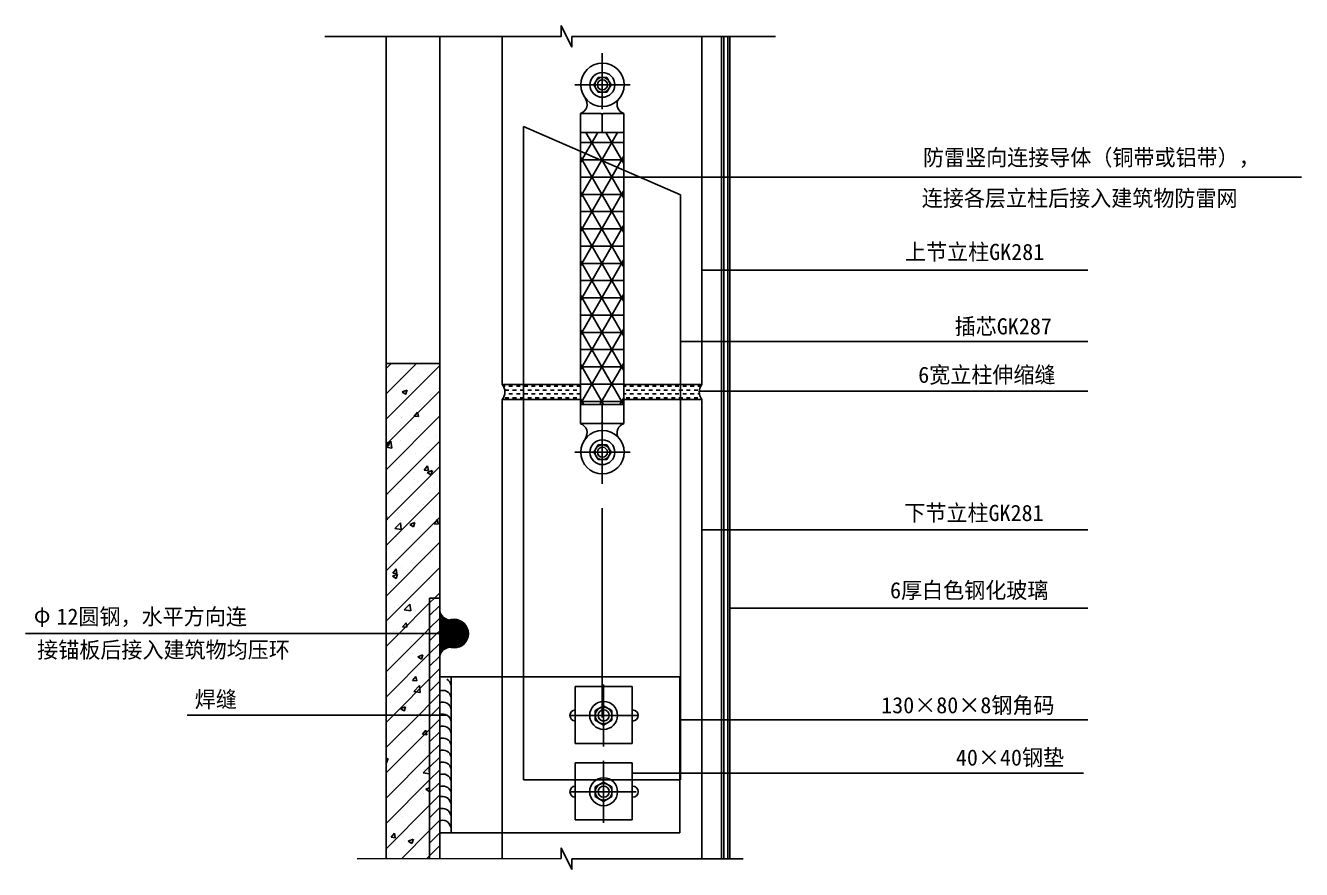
# Model space of a CAD drawing. Header units: metres. Extents: x 113411 to 113999, y 39617 to 40408.
# Drawn here: x 113439 to 113974, y 40054 to 40408 of the extents above; entities that cross this region are included whole.
import ezdxf

# ---------------------------------------------------------------- set-up
doc = ezdxf.new("R2010")
doc.units = ezdxf.units.M
for name, color, linetype in [('AXIS', 3, 'Continuous'), ('DOTE', 1, 'Continuous'), ('LAYER4', 6, 'Continuous'), ('LAYER6', 7, 'Continuous'), ('PUB_DIM', 3, 'Continuous')]:
    doc.layers.add(name, color=color, linetype=linetype)

msp = doc.modelspace()

# ---------------------------------------------------------------- hatches: boundary and pattern name
at = {"layer": 'PUB_DIM'}
h = msp.add_hatch(dxfattribs=at)
h.set_pattern_fill('SOLID')
h.paths.add_polyline_path([(113616.62, 40158.28, -0.29), (113612.58, 40161.85), (113612.58, 40152.61, -0.32)])
h.paths.add_polyline_path([(113612.58, 40152.61), (113612.58, 40143.37, -0.29), (113616.62, 40146.94, -0.32)])
h = msp.add_hatch(dxfattribs=at)
h.set_pattern_fill('SOLID')
h.paths.add_polyline_path([(113612.58, 40152.61, 1), (113624.58, 40152.61, 1)])

# ---------------------------------------------------------------- linework, layer by layer
at = {"layer": 'AXIS'}
for p, q in [((113663.5, 40403.31), (113663.5, 40407.85)), ((113668.05, 40398.76), (113663.5, 40407.85)), ((113564.34, 40403.31), (113663.5, 40403.31)), ((113590.02, 40403.31), (113590.02, 40103.57)), ((113668.05, 40403.31), (113753.56, 40403.31)), ((113668.05, 40403.31), (113668.05, 40398.76)), ((113731.79, 40058.11), (113731.79, 40403.31)), ((113733.5, 40058.11), (113733.5, 40403.31)), ((113677.26, 40382.95), (113679.07, 40386.08)), ((113679.07, 40386.08), (113682.68, 40386.08)), ((113682.68, 40386.08), (113684.49, 40382.95)), ((113679.07, 40379.82), (113677.26, 40382.95)), ((113682.68, 40379.82), (113679.07, 40379.82)), ((113684.49, 40382.95), (113682.68, 40379.82)), ((113671.6, 40240.73), (113671.6, 40370.97)), ((113680.15, 40370.97), (113671.6, 40370.97)), ((113680.72, 40362.99), (113680.72, 40370.4)), ((113681.29, 40370.97), (113689.85, 40370.97)), ((113689.85, 40240.73), (113689.85, 40370.97)), ((113671.6, 40362.99), (113689.85, 40362.99)), ((113671.6, 40358.71), (113689.85, 40358.71)), ((113673.76, 40354.12), (113678.88, 40362.99)), ((113680.84, 40351.04), (113673.94, 40362.99)), ((113680.44, 40351.21), (113687.24, 40362.99)), ((113689.85, 40349.91), (113682.3, 40362.99)), ((113671.6, 40350.38), (113673.76, 40354.12)), ((113687.12, 40348.3), (113689.85, 40353.02)), ((113689.85, 40320.95), (113671.6, 40352.55)), ((113671.6, 40351.47), (113679.85, 40351.47)), ((113671.6, 40335.9), (113680.44, 40351.21)), ((113671.6, 40321.42), (113687.12, 40348.3)), ((113679.85, 40351.47), (113689.85, 40351.47)), ((113689.85, 40335.43), (113680.84, 40351.04)), ((113671.6, 40344.23), (113689.85, 40344.23)), ((113671.6, 40306.93), (113689.85, 40338.54)), ((113689.85, 40306.46), (113671.6, 40338.07)), ((113671.6, 40336.98), (113689.85, 40336.98)), ((113671.6, 40329.74), (113689.85, 40329.74)), ((113671.6, 40292.45), (113689.85, 40324.05)), ((113689.85, 40291.98), (113671.6, 40323.58)), ((113671.6, 40322.5), (113689.85, 40322.5)), ((113671.6, 40315.26), (113689.85, 40315.26)), ((113671.6, 40277.96), (113689.85, 40309.57)), ((113689.85, 40277.49), (113671.6, 40309.1)), ((113671.6, 40308.02), (113689.85, 40308.02)), ((113671.6, 40300.77), (113689.85, 40300.77)), ((113671.6, 40263.48), (113689.85, 40295.08)), ((113689.85, 40263.01), (113671.6, 40294.62)), ((113671.6, 40293.53), (113689.85, 40293.53)), ((113671.6, 40286.29), (113689.85, 40286.29)), ((113671.6, 40248.99), (113689.85, 40280.6)), ((113689.74, 40248.72), (113671.6, 40280.13)), ((113671.6, 40279.05), (113689.85, 40279.05)), ((113671.6, 40271.81), (113689.85, 40271.81)), ((113590.02, 40263.83), (113592.14, 40265.95)), ((113590.02, 40253.22), (113602.75, 40265.95)), ((113590.02, 40242.61), (113612.58, 40265.17)), ((113597.07, 40263.48), (113597.07, 40263.48)), ((113603.71, 40261.91), (113603.71, 40261.91)), ((113612.22, 40265.4), (113612.22, 40265.4)), ((113681.38, 40248.72), (113671.6, 40265.65)), ((113671.6, 40264.56), (113689.85, 40264.56)), ((113679.8, 40248.72), (113689.85, 40266.12)), ((113595.87, 40259.64), (113595.87, 40259.64)), ((113601.45, 40258.37), (113601.45, 40258.37)), ((113607.23, 40261.14), (113607.23, 40261.14)), ((113639.32, 40256.41), (113639.98, 40256.41)), ((113641.57, 40256.41), (113643.16, 40256.41)), ((113644.74, 40256.41), (113646.33, 40256.41)), ((113647.92, 40256.41), (113649.51, 40256.41)), ((113651.09, 40256.41), (113652.68, 40256.41)), ((113654.27, 40256.41), (113655.86, 40256.41)), ((113657.44, 40256.41), (113659.03, 40256.41)), ((113660.62, 40256.41), (113662.21, 40256.41)), ((113663.79, 40256.41), (113665.38, 40256.41)), ((113666.97, 40256.41), (113668.56, 40256.41)), ((113670.14, 40256.41), (113671.6, 40256.41)), ((113671.6, 40257.32), (113689.85, 40257.32)), ((113689.85, 40256.41), (113690.78, 40256.41)), ((113692.37, 40256.41), (113693.96, 40256.41)), ((113695.54, 40256.41), (113697.13, 40256.41)), ((113698.72, 40256.41), (113700.31, 40256.41)), ((113701.89, 40256.41), (113703.48, 40256.41)), ((113705.07, 40256.41), (113706.66, 40256.41)), ((113708.24, 40256.41), (113709.83, 40256.41)), ((113711.42, 40256.41), (113713.01, 40256.41)), ((113714.59, 40256.41), (113716.18, 40256.41)), ((113717.77, 40256.41), (113719.36, 40256.41)), ((113720.94, 40256.41), (113722.11, 40256.41)), ((113590.02, 40232.01), (113612.58, 40254.57)), ((113596.71, 40253.5), (113596.71, 40253.5)), ((113596.73, 40254.05), (113598.83, 40254.86)), ((113596.73, 40254.05), (113598.22, 40253.05)), ((113598.23, 40253.03), (113598.84, 40254.85)), ((113608.64, 40251.78), (113608.64, 40251.78)), ((113611.86, 40255.42), (113611.86, 40255.42)), ((113639.85, 40253.23), (113639.98, 40253.23)), ((113639.98, 40254.82), (113641.57, 40254.82)), ((113639.98, 40251.64), (113641.57, 40251.64)), ((113641.57, 40253.23), (113643.16, 40253.23)), ((113643.16, 40254.82), (113644.74, 40254.82)), ((113643.16, 40251.64), (113644.74, 40251.64)), ((113644.74, 40253.23), (113646.33, 40253.23)), ((113646.33, 40254.82), (113647.77, 40254.82)), ((113646.33, 40251.64), (113647.77, 40251.64)), ((113647.77, 40254.82), (113647.92, 40254.82)), ((113647.77, 40251.64), (113647.92, 40251.64)), ((113647.92, 40253.23), (113649.51, 40253.23)), ((113649.51, 40254.82), (113651.09, 40254.82)), ((113649.51, 40251.64), (113651.09, 40251.64)), ((113651.09, 40253.23), (113652.68, 40253.23)), ((113652.68, 40254.82), (113654.27, 40254.82)), ((113652.68, 40251.64), (113654.27, 40251.64)), ((113654.27, 40253.23), (113655.86, 40253.23)), ((113655.86, 40254.82), (113657.44, 40254.82)), ((113655.86, 40251.64), (113657.44, 40251.64)), ((113657.44, 40253.23), (113659.03, 40253.23)), ((113659.03, 40254.82), (113660.62, 40254.82)), ((113659.03, 40251.64), (113660.62, 40251.64)), ((113660.62, 40253.23), (113662.21, 40253.23)), ((113662.21, 40254.82), (113663.79, 40254.82)), ((113662.21, 40251.64), (113663.79, 40251.64)), ((113663.79, 40253.23), (113665.38, 40253.23)), ((113665.38, 40254.82), (113666.97, 40254.82)), ((113665.38, 40251.64), (113666.97, 40251.64)), ((113666.97, 40253.23), (113668.56, 40253.23)), ((113668.56, 40254.82), (113670.14, 40254.82)), ((113668.56, 40251.64), (113670.14, 40251.64)), ((113670.14, 40253.23), (113671.6, 40253.23)), ((113673.01, 40248.72), (113671.6, 40251.16)), ((113688.16, 40248.72), (113689.85, 40251.63)), ((113689.85, 40253.23), (113690.78, 40253.23)), ((113690.78, 40254.82), (113692.37, 40254.82)), ((113690.78, 40251.64), (113692.37, 40251.64)), ((113692.37, 40253.23), (113693.96, 40253.23)), ((113693.96, 40254.82), (113695.54, 40254.82)), ((113693.96, 40251.64), (113695.54, 40251.64)), ((113695.54, 40253.23), (113697.13, 40253.23)), ((113697.13, 40254.82), (113698.72, 40254.82)), ((113697.13, 40251.64), (113698.72, 40251.64)), ((113698.72, 40253.23), (113700.31, 40253.23)), ((113700.31, 40254.82), (113701.89, 40254.82)), ((113700.31, 40251.64), (113701.89, 40251.64)), ((113701.89, 40253.23), (113703.48, 40253.23)), ((113703.48, 40254.82), (113705.07, 40254.82)), ((113703.48, 40251.64), (113705.07, 40251.64)), ((113705.07, 40253.23), (113706.66, 40253.23)), ((113706.66, 40254.82), (113708.24, 40254.82)), ((113706.66, 40251.64), (113708.24, 40251.64)), ((113708.24, 40253.23), (113709.83, 40253.23)), ((113709.83, 40254.82), (113711.42, 40254.82)), ((113709.83, 40251.64), (113711.42, 40251.64)), ((113711.42, 40253.23), (113713.01, 40253.23)), ((113713.01, 40254.82), (113713.69, 40254.82)), ((113713.01, 40251.64), (113713.69, 40251.64)), ((113713.69, 40254.82), (113714.59, 40254.82)), ((113713.69, 40251.64), (113714.59, 40251.64)), ((113714.59, 40253.23), (113716.18, 40253.23)), ((113716.18, 40254.82), (113717.77, 40254.82)), ((113716.18, 40251.64), (113717.77, 40251.64)), ((113717.77, 40253.23), (113719.36, 40253.23)), ((113719.36, 40254.82), (113720.94, 40254.82)), ((113719.36, 40251.64), (113720.94, 40251.64)), ((113720.94, 40253.23), (113721.59, 40253.23)), ((113591.14, 40248.78), (113591.14, 40248.78)), ((113597.87, 40246.58), (113597.87, 40246.58)), ((113599.34, 40249.31), (113599.34, 40249.31)), ((113601.82, 40243.85), (113603.27, 40245.57)), ((113603.62, 40243.68), (113603.28, 40245.56)), ((113671.6, 40250.08), (113689.85, 40250.08)), ((113671.6, 40248.72), (113689.85, 40248.72)), ((113680.72, 40248.72), (113680.72, 40241.3)), ((113590.02, 40221.4), (113612.58, 40243.96)), ((113596.34, 40243.51), (113596.34, 40243.51)), ((113601.82, 40243.85), (113603.62, 40243.69)), ((113604.2, 40242.55), (113604.2, 40242.55)), ((113611.49, 40245.43), (113611.49, 40245.43)), ((113680.15, 40240.73), (113671.6, 40240.73)), ((113681.29, 40240.73), (113689.85, 40240.73)), ((113591.45, 40237.47), (113591.45, 40237.47)), ((113602.6, 40238.28), (113602.6, 40238.28)), ((113610.39, 40239.97), (113610.39, 40239.97)), ((113611.13, 40235.44), (113611.13, 40235.44)), ((113590.02, 40231.23), (113592.05, 40233.36)), ((113590.02, 40210.79), (113612.58, 40233.35)), ((113590.02, 40232.52), (113591.53, 40233.1)), ((113590.02, 40231.9), (113590.92, 40231.29)), ((113590.02, 40230.87), (113592.39, 40230.51)), ((113590.93, 40231.28), (113591.54, 40233.09)), ((113591.9, 40231.33), (113591.9, 40231.33)), ((113592.39, 40230.5), (113592.06, 40233.35)), ((113595.98, 40233.52), (113595.98, 40233.52)), ((113607.92, 40230.65), (113607.92, 40230.65)), ((113679.07, 40231.88), (113677.26, 40228.75)), ((113682.68, 40231.88), (113679.07, 40231.88)), ((113684.49, 40228.75), (113682.68, 40231.88)), ((113602.5, 40228.14), (113602.5, 40228.14)), ((113610.01, 40229.13), (113610.01, 40229.13)), ((113610.77, 40225.46), (113610.77, 40225.46)), ((113677.26, 40228.75), (113679.07, 40225.62)), ((113679.07, 40225.62), (113682.68, 40225.62)), ((113682.68, 40225.62), (113684.49, 40228.75)), ((113590.02, 40200.19), (113612.58, 40222.75)), ((113595.61, 40223.53), (113595.61, 40223.53)), ((113601.36, 40220.38), (113601.36, 40220.38)), ((113605.99, 40221.28), (113607.43, 40223.01)), ((113605.99, 40221.28), (113607.78, 40221.13)), ((113607.34, 40220.22), (113609.44, 40221.03)), ((113607.34, 40220.22), (113608.83, 40219.21)), ((113607.79, 40221.12), (113607.44, 40223)), ((113608.84, 40219.2), (113609.45, 40221.01)), ((113594.61, 40216.3), (113594.61, 40216.3)), ((113595.25, 40213.55), (113595.25, 40213.55)), ((113602.08, 40215.32), (113602.08, 40215.32)), ((113602.12, 40217.29), (113602.12, 40217.29)), ((113608.55, 40213.79), (113608.55, 40213.79)), ((113610.4, 40215.47), (113610.4, 40215.47)), ((113590.02, 40189.58), (113612.58, 40212.14)), ((113591.06, 40210.79), (113591.06, 40210.79)), ((113592.39, 40211.97), (113592.39, 40211.97)), ((113608.4, 40211.29), (113608.4, 40211.29)), ((113594.23, 40205.46), (113594.23, 40205.46)), ((113594.88, 40203.56), (113594.88, 40203.56)), ((113605.59, 40206.96), (113605.59, 40206.96)), ((113610.04, 40205.48), (113610.04, 40205.48)), ((113590.02, 40202.25), (113590.08, 40202.32)), ((113590.02, 40178.97), (113612.58, 40201.53)), ((113590.02, 40200.48), (113590.42, 40200.44)), ((113590.43, 40200.43), (113590.09, 40202.31)), ((113593.7, 40196.73), (113596.03, 40199.17)), ((113596.37, 40196.31), (113596.04, 40199.16)), ((113596.11, 40200.07), (113596.11, 40200.07)), ((113600.04, 40198.46), (113602.14, 40199.27)), ((113600.04, 40198.46), (113601.53, 40197.46)), ((113601.54, 40197.45), (113602.15, 40199.26)), ((113602.51, 40200.29), (113602.51, 40200.29)), ((113610.15, 40198.72), (113611.6, 40200.44)), ((113610.15, 40198.72), (113611.94, 40198.56)), ((113611.95, 40198.55), (113611.6, 40200.43)), ((113612.12, 40199.39), (113612.12, 40199.39)), ((113593.7, 40196.73), (113596.36, 40196.32)), ((113594.52, 40193.57), (113594.52, 40193.57)), ((113597.7, 40195.12), (113597.7, 40195.12)), ((113609.67, 40195.49), (113609.67, 40195.49)), ((113590.02, 40168.37), (113612.58, 40190.93)), ((113590.26, 40184.74), (113590.26, 40184.74)), ((113594.15, 40183.59), (113594.15, 40183.59)), ((113601.27, 40182.39), (113601.27, 40182.39)), ((113606.28, 40184.06), (113606.28, 40184.06)), ((113608.75, 40185.79), (113608.75, 40185.79)), ((113609.31, 40185.51), (113609.31, 40185.51)), ((113590.02, 40157.76), (113612.58, 40180.32)), ((113592.74, 40176.71), (113594.84, 40177.52)), ((113592.74, 40176.71), (113594.23, 40175.7)), ((113592.79, 40178.04), (113594.24, 40179.76)), ((113592.79, 40178.04), (113594.59, 40177.88)), ((113594.24, 40175.69), (113594.85, 40177.51)), ((113594.59, 40177.87), (113594.25, 40179.75)), ((113596.59, 40180.71), (113596.59, 40180.71)), ((113608.46, 40175.8), (113608.46, 40175.8)), ((113590.97, 40172.8), (113590.97, 40172.8)), ((113593.79, 40173.6), (113593.79, 40173.6)), ((113600.86, 40173.95), (113600.86, 40173.95)), ((113608.37, 40174.94), (113608.37, 40174.94)), ((113608.94, 40175.52), (113608.94, 40175.52)), ((113595.49, 40152.63), (113608.32, 40165.46)), ((113600.31, 40168.82), (113600.31, 40168.82)), ((113608.32, 40165.46), (113610.3, 40167.44)), ((113610.3, 40167.44), (113612.58, 40169.71)), ((113592.97, 40162.12), (113592.97, 40162.12)), ((113593.42, 40163.61), (113593.42, 40163.61)), ((113597.67, 40162.54), (113600.01, 40164.98)), ((113597.67, 40162.54), (113600.34, 40162.13)), ((113600.35, 40162.12), (113600.02, 40164.97)), ((113600.48, 40163.11), (113600.48, 40163.11)), ((113602.42, 40162.3), (113602.42, 40162.3)), ((113608.32, 40160.15), (113612.58, 40164.41)), ((113596.96, 40155.47), (113598.4, 40157.19)), ((113596.96, 40155.47), (113598.75, 40155.31)), ((113598.76, 40155.3), (113598.41, 40157.18)), ((113606.09, 40152.62), (113608.32, 40154.85)), ((113608.21, 40155.55), (113608.21, 40155.55)), ((113608.32, 40154.85), (113612.58, 40159.11)), ((113590.02, 40147.15), (113595.49, 40152.63)), ((113590.02, 40136.55), (113606.09, 40152.62)), ((113592.59, 40151.28), (113592.59, 40151.28)), ((113593.06, 40153.63), (113593.06, 40153.63)), ((113594.47, 40153.49), (113594.47, 40153.49)), ((113600.79, 40149.46), (113600.79, 40149.46)), ((113603.95, 40152.77), (113603.95, 40152.77)), ((113608.32, 40149.55), (113611.39, 40152.61)), ((113611.39, 40152.61), (113612.58, 40153.8)), ((113590.02, 40125.94), (113608.32, 40144.24)), ((113592.69, 40143.64), (113592.69, 40143.64)), ((113601.19, 40144.4), (113601.19, 40144.4)), ((113603.35, 40142.88), (113605.45, 40143.68)), ((113604.85, 40141.86), (113605.46, 40143.67)), ((113607.85, 40145.56), (113607.85, 40145.56)), ((113608.32, 40144.24), (113612.58, 40148.5)), ((113596.06, 40140.94), (113596.06, 40140.94)), ((113603.35, 40142.88), (113604.84, 40141.87)), ((113608.32, 40138.94), (113612.58, 40143.2)), ((113590.88, 40134.81), (113590.88, 40134.81)), ((113592.33, 40133.65), (113592.33, 40133.65)), ((113593.95, 40119.27), (113608.32, 40133.64)), ((113601.12, 40132.9), (113602.57, 40134.63)), ((113602.92, 40132.74), (113602.57, 40134.62)), ((113604.52, 40137.56), (113604.52, 40137.56)), ((113607.48, 40135.57), (113607.48, 40135.57)), ((113608.32, 40133.64), (113612.58, 40137.89)), ((113601.12, 40132.9), (113602.91, 40132.75)), ((113601.65, 40128.35), (113603.99, 40130.79)), ((113601.65, 40128.35), (113604.32, 40127.94)), ((113604.33, 40127.93), (113603.99, 40130.78)), ((113607.11, 40131.6), (113607.11, 40131.6)), ((113608.32, 40128.33), (113612.58, 40132.59)), ((113591.96, 40123.67), (113591.96, 40123.67)), ((113598.67, 40122.23), (113598.67, 40122.23)), ((113602.34, 40124.31), (113602.34, 40124.31)), ((113604.56, 40119.27), (113608.32, 40123.03)), ((113607.12, 40125.59), (113607.12, 40125.59)), ((113608.32, 40123.03), (113612.58, 40127.29)), ((113590.02, 40115.33), (113593.95, 40119.27)), ((113590.02, 40104.73), (113604.56, 40119.27)), ((113596.05, 40121.12), (113598.15, 40121.93)), ((113596.05, 40121.12), (113597.54, 40120.12)), ((113597.55, 40120.1), (113598.16, 40121.92)), ((113599.22, 40119.77), (113599.22, 40119.77)), ((113605, 40118.2), (113605, 40118.2)), ((113606.73, 40120.76), (113606.73, 40120.76)), ((113608.32, 40117.73), (113609.86, 40119.27)), ((113609.86, 40119.27), (113612.58, 40121.98)), ((113590.02, 40094.12), (113608.32, 40112.42)), ((113591.6, 40113.68), (113591.6, 40113.68)), ((113605.28, 40110.34), (113606.73, 40112.06)), ((113607.08, 40110.17), (113606.74, 40112.05)), ((113606.75, 40115.6), (113606.75, 40115.6)), ((113608.32, 40112.42), (113612.58, 40116.68)), ((113591.33, 40107.94), (113591.33, 40107.94)), ((113592.7, 40106.98), (113592.7, 40106.98)), ((113598.84, 40108.93), (113598.84, 40108.93)), ((113601.1, 40106.41), (113601.1, 40106.41)), ((113605.28, 40110.34), (113607.07, 40110.18)), ((113608.32, 40107.12), (113612.58, 40111.38)), ((113590.02, 40083.51), (113608.32, 40101.82)), ((113591.23, 40103.69), (113591.23, 40103.69)), ((113606.39, 40105.61), (113606.39, 40105.61)), ((113608.32, 40101.82), (113612.58, 40106.07)), ((113608.32, 40096.51), (113612.58, 40100.77)), ((113590.02, 40099.86), (113590.85, 40100.17)), ((113590.02, 40098.51), (113590.24, 40098.36)), ((113590.25, 40098.35), (113590.86, 40100.16)), ((113590.79, 40096.82), (113590.79, 40096.82)), ((113590.94, 40097.1), (113590.94, 40097.1)), ((113602.31, 40098.59), (113602.31, 40098.59)), ((113605.63, 40094.17), (113607.96, 40096.6)), ((113606.02, 40095.63), (113606.02, 40095.63)), ((113608.3, 40093.74), (113607.97, 40096.59)), ((113608.29, 40099.82), (113608.29, 40099.82)), ((113608.32, 40091.21), (113612.58, 40095.47)), ((113590.02, 40072.91), (113608.32, 40091.21)), ((113590.87, 40093.71), (113590.87, 40093.71)), ((113602.88, 40090.97), (113602.88, 40090.97)), ((113605.63, 40094.17), (113608.3, 40093.75)), ((113608.32, 40085.91), (113612.58, 40090.16)), ((113593.19, 40087.62), (113593.19, 40087.62)), ((113594.41, 40086.76), (113594.41, 40086.76)), ((113602.25, 40086.32), (113602.25, 40086.32)), ((113605.66, 40085.64), (113605.66, 40085.64)), ((113606.66, 40087.29), (113608.32, 40087.93)), ((113606.66, 40087.29), (113608.15, 40086.28)), ((113608.16, 40086.27), (113608.32, 40086.77)), ((113608.32, 40080.6), (113612.58, 40084.86)), ((113590.02, 40062.3), (113608.32, 40080.6)), ((113590.5, 40083.72), (113590.5, 40083.72)), ((113608.32, 40075.3), (113612.58, 40079.56)), ((113596.91, 40075.72), (113596.91, 40075.72)), ((113605.29, 40075.65), (113605.29, 40075.65)), ((113605.47, 40077.42), (113605.47, 40077.42)), ((113608.32, 40070), (113612.58, 40074.25)), ((113590.14, 40073.73), (113590.14, 40073.73)), ((113592.09, 40067.09), (113593.53, 40068.81)), ((113593.89, 40066.92), (113593.54, 40068.8)), ((113596.44, 40058.11), (113608.32, 40070)), ((113608.32, 40064.69), (113612.58, 40068.95)), ((113592.09, 40067.09), (113593.88, 40066.93)), ((113597.58, 40065.59), (113597.58, 40065.59)), ((113599.36, 40065.53), (113601.46, 40066.34)), ((113599.36, 40065.53), (113600.85, 40064.53)), ((113600.86, 40064.52), (113601.47, 40066.33)), ((113601.01, 40068.42), (113601.01, 40068.42)), ((113604.93, 40065.67), (113604.93, 40065.67)), ((113605.09, 40066.58), (113605.09, 40066.58)), ((113608.32, 40059.39), (113612.58, 40063.65)), ((113577.95, 40058.11), (113663.49, 40058.14)), ((113590.7, 40058.83), (113590.7, 40058.83)), ((113591.07, 40060.39), (113591.07, 40060.39)), ((113607.05, 40058.11), (113608.32, 40059.39)), ((113607.08, 40059.72), (113607.08, 40059.72)), ((113608.2, 40061.83), (113608.2, 40061.83)), ((113612.35, 40058.11), (113612.58, 40058.34)), ((113668.04, 40053.6), (113663.49, 40062.69)), ((113663.49, 40058.14), (113663.49, 40062.69)), ((113668.04, 40058.11), (113740.03, 40058.11)), ((113668.04, 40058.11), (113668.04, 40053.6))]:
    msp.add_line(p, q, dxfattribs=at)
for centre, radius in [((113680.87, 40382.95), 9.12), ((113680.87, 40382.95), 5.22), ((113680.87, 40382.95), 3.13), ((113680.87, 40382.95), 2.09), ((113680.87, 40228.75), 9.12), ((113680.87, 40228.75), 5.22), ((113680.87, 40228.75), 3.13), ((113680.87, 40228.75), 2.09)]:
    msp.add_circle(centre, radius, dxfattribs=at)
for centre, radius, start, end in [((113670.46, 40374.8), 3.99, 286.61, 38.93), ((113690.99, 40374.8), 3.99, 153.21, 253.39), ((113680.15, 40370.4), 0.57, 0, 90), ((113681.29, 40370.4), 0.57, 90, 180), ((113670.46, 40236.9), 3.99, 321.07, 73.39), ((113680.15, 40241.3), 0.57, 270, 0), ((113681.29, 40241.3), 0.57, 180, 270), ((113690.99, 40236.9), 3.99, 106.61, 206.79), ((113613.91, 40130.32), 3.51, 10.35, 61.79), ((113613.91, 40125.28), 3.51, 10.35, 112.23), ((113613.91, 40120.3), 3.51, 10.35, 112.23), ((113613.91, 40115.26), 3.51, 10.35, 112.23), ((113613.91, 40110.22), 3.51, 10.35, 112.23), ((113613.91, 40105.23), 3.51, 10.35, 112.23), ((113613.91, 40100.19), 3.51, 10.35, 112.23), ((113613.91, 40095.15), 3.51, 10.35, 112.23), ((113613.91, 40090.16), 3.51, 10.35, 112.23), ((113613.91, 40085.12), 3.51, 21.77, 112.23), ((113613.72, 40080.76), 3.51, 10.35, 112.23), ((113613.72, 40075.72), 3.51, 10.35, 112.23), ((113613.72, 40070.73), 3.51, 10.35, 112.23)]:
    msp.add_arc(centre, radius, start, end, dxfattribs=at)
at = {"layer": 'DOTE'}
for p, q in [((113612.58, 40403.31), (113612.58, 40058.11)), ((113638.81, 40403.31), (113638.81, 40257.16)), ((113722.63, 40403.31), (113722.63, 40257.16)), ((113730.94, 40058.11), (113730.94, 40403.31)), ((113734.36, 40058.11), (113734.36, 40403.31)), ((113638.81, 40272.3), (113638.81, 40257.16)), ((113722.63, 40272.3), (113722.63, 40257.16)), ((113590.02, 40265.95), (113612.58, 40265.95)), ((113638.81, 40257.16), (113671.6, 40257.16)), ((113689.85, 40257.16), (113722.63, 40257.16)), ((113590.02, 40253.31), (113590.02, 40058.11)), ((113638.81, 40250.93), (113638.81, 40058.11)), ((113638.81, 40250.93), (113671.6, 40250.93)), ((113689.85, 40250.93), (113722.63, 40250.93)), ((113722.63, 40250.93), (113722.63, 40058.11)), ((113608.32, 40167.44), (113608.32, 40058.11)), ((113612.58, 40167.44), (113608.32, 40167.44)), ((113713.38, 40134.43), (113612.58, 40134.43)), ((113617.38, 40134.43), (113617.38, 40068.98)), ((113713.38, 40134.43), (113713.38, 40068.98)), ((113693.38, 40130.42), (113669.38, 40130.42)), ((113669.38, 40130.42), (113669.38, 40106.42)), ((113693.38, 40106.42), (113693.38, 40130.42)), ((113681.38, 40122.31), (113677.87, 40120.28)), ((113684.89, 40120.28), (113681.38, 40122.31)), ((113677.87, 40120.28), (113677.87, 40116.22)), ((113684.89, 40116.22), (113684.89, 40120.28)), ((113677.87, 40116.22), (113681.38, 40114.19)), ((113681.38, 40114.19), (113684.89, 40116.22)), ((113669.38, 40106.42), (113693.38, 40106.42)), ((113693.38, 40098.4), (113669.38, 40098.4)), ((113669.38, 40098.4), (113669.38, 40074.4)), ((113693.38, 40074.4), (113693.38, 40098.4)), ((113681.38, 40090.29), (113677.87, 40088.26)), ((113684.89, 40088.26), (113681.38, 40090.29)), ((113677.87, 40088.26), (113677.87, 40084.2)), ((113684.89, 40084.2), (113684.89, 40088.26)), ((113677.87, 40084.2), (113681.38, 40082.18)), ((113681.38, 40082.18), (113684.89, 40084.2)), ((113669.38, 40074.4), (113693.38, 40074.4)), ((113713.38, 40068.98), (113612.58, 40068.98))]:
    msp.add_line(p, q, dxfattribs=at)
for centre, radius in [((113681.38, 40118.25), 5.86), ((113681.38, 40118.25), 3.51), ((113681.38, 40118.25), 2.34), ((113681.38, 40086.23), 5.86), ((113681.38, 40086.23), 3.51), ((113681.38, 40086.23), 2.34)]:
    msp.add_circle(centre, radius, dxfattribs=at)
for centre, radius, start, end in [((113634.96, 40254.04), 4.95, 321.01, 38.99), ((113726.47, 40254.06), 4.95, 141.28, 219.26), ((113669.56, 40118.24), 2.34, 90, 270), ((113693.56, 40118.24), 2.34, 270, 90), ((113669.56, 40086.22), 2.34, 90, 270), ((113693.56, 40086.22), 2.34, 270, 90)]:
    msp.add_arc(centre, radius, start, end, dxfattribs=at)
at = {"layer": 'LAYER4'}
for p, q in [((113680.72, 40396.26), (113680.72, 40372.76)), ((113669.27, 40382.95), (113692.5, 40382.95)), ((113680.72, 40215.44), (113680.72, 40241.27)), ((113669.27, 40228.75), (113692.5, 40228.75)), ((113680.72, 40117.39), (113680.72, 40205.3)), ((113681.38, 40131.27), (113681.38, 40105.2)), ((113666.85, 40118.25), (113695.87, 40118.25)), ((113681.38, 40099.26), (113681.38, 40073.18)), ((113667.79, 40086.22), (113695.05, 40086.22))]:
    msp.add_line(p, q, dxfattribs=at)
at = {"layer": 'LAYER6'}
for p, q in [((113647.77, 40365.43), (113647.77, 40091.25)), ((113647.77, 40365.43), (113713.69, 40336.74)), ((113713.69, 40336.74), (113713.7, 40091.25)), ((113647.77, 40091.25), (113713.7, 40091.25))]:
    msp.add_line(p, q, dxfattribs=at)
at = {"layer": 'PUB_DIM'}
for p, q in [((113680.72, 40344.23), (113754.17, 40344.23)), ((113680.72, 40344.23), (113684.72, 40344.23)), ((113754.17, 40344.23), (113974.43, 40344.23)), ((113722.63, 40305.18), (113807.02, 40305.18)), ((113722.63, 40305.18), (113726.63, 40305.18)), ((113807.02, 40305.18), (113884.65, 40305.18)), ((113713.69, 40275.18), (113776.38, 40275.18)), ((113713.69, 40275.18), (113717.69, 40275.18)), ((113776.38, 40275.18), (113884.65, 40275.18)), ((113721.53, 40254.37), (113776.05, 40254.37)), ((113721.53, 40254.37), (113725.53, 40254.37)), ((113776.05, 40254.37), (113884.65, 40254.37)), ((113722.63, 40196.16), (113805.37, 40196.16)), ((113722.63, 40196.16), (113726.63, 40196.16)), ((113805.37, 40196.16), (113884.65, 40196.16)), ((113734.36, 40163.24), (113782.7, 40163.24)), ((113734.36, 40163.24), (113738.36, 40163.24)), ((113782.7, 40163.24), (113884.75, 40163.24)), ((113572, 40152.61), (113438.61, 40152.61)), ((113618.58, 40152.61), (113572, 40152.61)), ((113618.58, 40152.61), (113614.58, 40152.61)), ((113569.53, 40118.34), (113506.48, 40118.34)), ((113615.6, 40118.34), (113569.53, 40118.34)), ((113615.6, 40118.34), (113611.6, 40118.34)), ((113713.29, 40116.43), (113792.58, 40116.43)), ((113713.29, 40116.43), (113717.29, 40116.43)), ((113792.58, 40116.43), (113884.75, 40116.43)), ((113693.38, 40094.03), (113833.72, 40094.03)), ((113693.38, 40094.03), (113697.38, 40094.03)), ((113833.72, 40094.03), (113882.95, 40094.03))]:
    msp.add_line(p, q, dxfattribs=at)
msp.add_circle((113618.58, 40152.61), 6, dxfattribs=at)
for centre, start, end in [((113617.39, 40163.22), 195.9, 281.44), ((113617.39, 40142), 78.56, 164.1)]:
    msp.add_arc(centre, 5, start, end, dxfattribs=at)

# ---------------------------------------------------------------- texts
for s, p in [('防雷竖向连接导体（铜带或铝带），', (113815.48, 40349.07)), ('连接各层立柱后接入建筑物防雷网', (113814.99, 40331.99)), ('上节立柱GK281', (113807.92, 40309.43)), ('插芯GK287', (113828.8, 40278.18)), ('6宽立柱伸缩缝', (113813.48, 40257.87)), ('下节立柱GK281', (113807.65, 40199.86)), ('6厚白色钢化玻璃', (113801.65, 40167.41)), ('φ', (113442.08, 40157.18)), ('12圆钢，水平方向连', (113451.59, 40156.34)), ('接锚板后接入建筑物均压环', (113443.51, 40142.39)), ('焊缝', (113509.68, 40121.63)), ('130×80×8钢角码', (113797.93, 40119.16)), ('40×40钢垫', (113829.3, 40097.2))]:
    msp.add_text(s, height=6.8, dxfattribs=at).set_placement(p)

doc.saveas('drawing.dxf')
